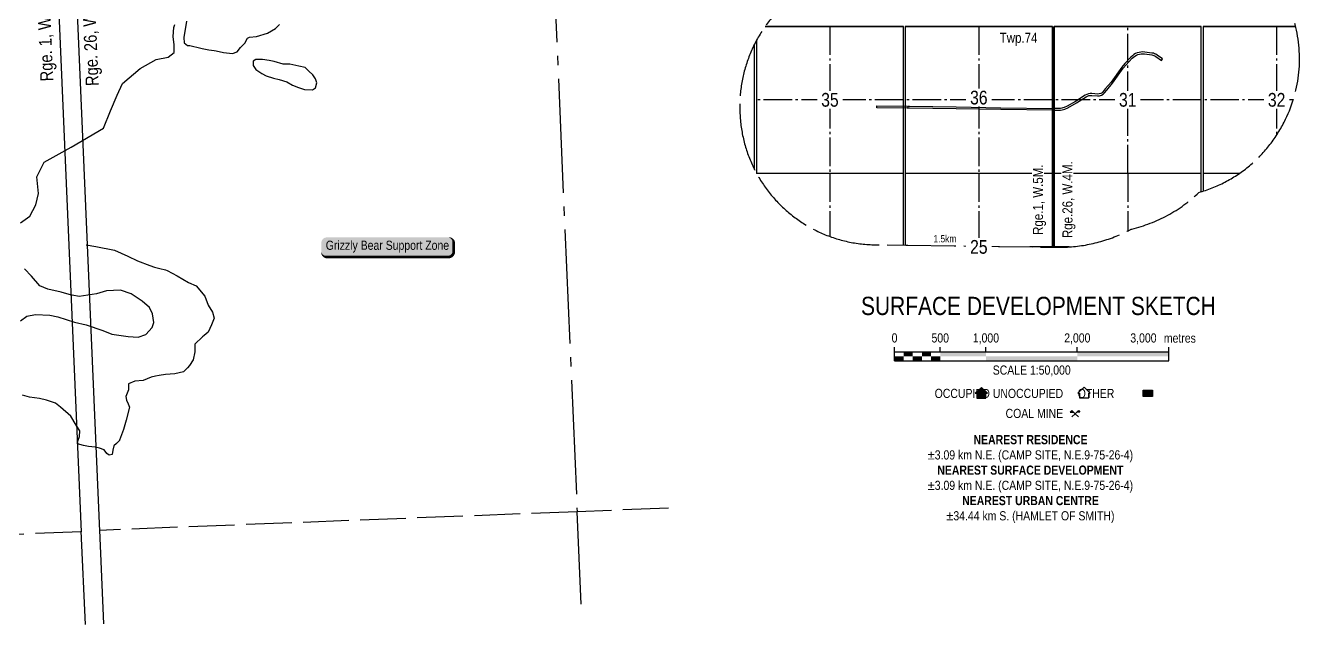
# Model space of a CAD drawing. Extents: x 687013 to 691013, y 6148394 to 6152111.
# Drawn here: x 689545 to 690939, y 6148493 to 6149149 of the extents above; entities that cross this region are included whole.
import ezdxf
from ezdxf.enums import TextEntityAlignment as Align

# ---------------------------------------------------------------- set-up
doc = ezdxf.new("R2010")
doc.units = 0
doc.header["$LTSCALE"] = 5
for name, pattern in [('foc-BUFFER', [16.75, 15, -1.75]), ('foc-QUARTERLINE', [33, 25, -3, 2, -3]), ('foc-UNSURVEYED', [12.5, 10, -2.5])]:
    doc.linetypes.add(name, pattern=pattern)
for name, color, linetype in [('AS-RESIDENCE', 14, 'Continuous'), ('AS-SYMBOL', 7, 'Continuous'), ('AS-WILDLIFE-BLOCK', 131, 'Continuous'), ('AUX-BUFFER', 7, 'foc-BUFFER'), ('CG-NOTES', 7, 'Continuous'), ('D-TXT', 6, 'Continuous'), ('DETAIL-T', 7, 'Continuous'), ('L-2', 7, 'Continuous'), ('L-QSEC', 8, 'foc-QUARTERLINE'), ('L-SEC', 7, 'Continuous'), ('L-SECQ', 8, 'foc-QUARTERLINE'), ('L-USEC', 7, 'foc-UNSURVEYED'), ('P-PROPOSED', 10, 'Continuous'), ('S-7', 6, 'Continuous'), ('WETLAND', 143, 'Continuous')]:
    doc.layers.add(name, color=color, linetype=linetype)
doc.styles.add('100L', font='', dxfattribs={"height": 11})
doc.styles.add('120', font='', dxfattribs={"height": 13})
doc.styles.add('60L', font='', dxfattribs={"height": 7.35})
doc.styles.add('80', font='', dxfattribs={"height": 10})
doc.styles.add('80CG', font='', dxfattribs={"height": 10})
doc.styles.add('80L', font='', dxfattribs={"height": 10})
doc.styles.get('100L').set_extended_font_data('Arial Narrow')
doc.styles.get('120').set_extended_font_data('Arial Narrow')
doc.styles.get('60L').set_extended_font_data('Arial Narrow')
doc.styles.get('80').set_extended_font_data('Arial Narrow')
doc.styles.get('80CG').set_extended_font_data('Arial Narrow')
doc.styles.get('80L').set_extended_font_data('Arial Narrow')

# ---------------------------------------------------------------- blocks, each defined once
blk = doc.blocks.new('*U456')
h = blk.add_hatch(color=255)
edge = h.paths.add_edge_path()
edge.add_line((-66.5, -11.5), (66.5, -11.5))
edge.add_arc((66.5, -5.5), 6, 270, 360)
edge.add_line((72.5, -5.5), (72.5, 4))
edge.add_arc((66.5, 4), 6, 0, 90)
edge.add_line((66.5, 10), (-66.5, 10))
edge.add_arc((-66.5, 4), 6, 90, 180)
edge.add_line((-72.5, 4), (-72.5, -5.5))
edge.add_arc((-66.5, -5.5), 6, 180, 270)
at = {"color": 131, "flags": 128}
blk.add_lwpolyline([(-66.5, -11.5, 3, 3, 0), (66.5, -11.5, 3, 3, 0.414214), (72.5, -5.5, 3, 3, 0), (72.5, 4, 3, 0, 0.414214), (66.5, 10, 0, 0, 0), (-66.5, 10, 0, 0, 0.414214), (-72.5, 4, 0, 0, 0), (-72.5, -5.5, 0, 3, 0.414214)], format="xyseb", close=True, dxfattribs=at)
at = {"color": 131, "style": '80'}
blk.add_attdef('ENTER_TEXT_001', (-36, -5), '', height=10, dxfattribs=at)
blk = doc.blocks.new('*U288')
at = {"color": 0}
for p, q in [((-150, 0), (-150, 15)), ((-100, 10), (-100, 15)), ((-50, 10), (-50, 15)), ((50, 10), (50, 15)), ((150.2, 0), (150.2, 15)), ((-150, 10), (150.2, 10)), ((-150, 0), (150.2, 0))]:
    blk.add_line(p, q, dxfattribs=at)
for points in [[(-150, 5), (-140, 5), (-150, 0), (-140, 0)], [(-140, 10), (-130, 10), (-140, 5), (-130, 5)], [(-130, 5), (-120, 5), (-130, 0), (-120, 0)], [(-120, 10), (-110, 10), (-120, 5), (-110, 5)], [(-110, 5), (-100, 5), (-110, 0), (-100, 0)], [(-100, 10), (-50, 10), (-100, 5), (-50, 5)], [(-50, 5), (50, 5), (-50, 0), (50, 0)], [(50, 10), (150.2, 10), (50, 5), (150.2, 5)]]:
    blk.add_solid(points, dxfattribs=at)
at = {"color": 0, "style": '80'}
blk.add_text('metres', height=10, dxfattribs=at).set_placement((162.2, 20), align=Align.CENTER)
at = {"color": 0, "char_height": 10, "style": '80'}
for s, insert, attachment_point in [('0', (-150, 30.2), 2), ('500', (-100, 30.2), 2), ('1,000', (-50, 30.2), 2), ('2,000', (50, 30.2), 2), ('3,000', (136.7, 30.2), 3), ('SCALE 1:50,000', (0.1, -5), 2)]:
    blk.add_mtext(s, dxfattribs=dict(at, insert=insert, attachment_point=attachment_point))
blk = doc.blocks.new('res_abd')
at = {"color": 14}
blk.add_lwpolyline([(-1.13, -0.57), (-1.13, -1.62), (0.87, -1.62), (0.87, -0.57), (1.22, -0.57), (-0.13, 0.69), (-1.49, -0.57)], close=True, dxfattribs=at)
blk = doc.blocks.new('res_other')
blk.add_hatch(color=14).paths.add_polyline_path([(-1.09, 0.73), (0.91, 0.73), (0.91, -0.69), (-1.09, -0.69)])
at = {"color": 14}
blk.add_lwpolyline([(-1.09, 0.73), (0.91, 0.73), (0.91, -0.69), (-1.09, -0.69)], close=True, dxfattribs=at)
blk = doc.blocks.new('res_occ')
for points in [[(0.1, 0.89), (-1.26, -0.37), (1.46, -0.37)], [(-0.9, -1.43), (1.1, -1.43), (1.1, -0.37), (-0.9, -0.37)]]:
    blk.add_hatch(color=14).paths.add_polyline_path(points)
at = {"color": 14}
for points in [[(0.1, 0.89), (-1.26, -0.37), (1.46, -0.37)], [(-0.9, -1.43), (1.1, -1.43), (1.1, -0.37), (-0.9, -0.37)]]:
    blk.add_lwpolyline(points, close=True, dxfattribs=at)
blk = doc.blocks.new('Mine')
at = {"layer": 'AS-SYMBOL'}
h = blk.add_hatch(color=161, dxfattribs=at)
h.dxf.hatch_style = 1
h.paths.add_polyline_path([(-0.71, 0.71), (-1.06, 0.35), (-0.35, 0.35)])
h = blk.add_hatch(color=161, dxfattribs=at)
h.dxf.hatch_style = 1
h.paths.add_polyline_path([(0.71, 0.71), (0.35, 0.35), (1.06, 0.35)])
at = {"layer": 'AS-SYMBOL', "color": 161}
for p, q in [((-0.71, 0.71), (-1.06, 0.35)), ((-1.06, 0.35), (-0.35, 0.35)), ((-0.71, 0.71), (0, 0)), ((0, 0), (-0.71, -0.71)), ((0, 0), (0.71, 0.71)), ((0, 0), (0.71, -0.71)), ((1.06, 0.35), (0.35, 0.35)), ((0.71, 0.71), (1.06, 0.35))]:
    blk.add_line(p, q, dxfattribs=at)
blk = doc.blocks.new('*U529')
at = {"layer": 'AS-RESIDENCE', "color": 14}
blk.add_lwpolyline([(130, -1.3), (140, -1.3), (140, -8.5), (130, -8.5)], close=True, dxfattribs=at)
at = {"layer": 'AS-RESIDENCE', "xscale": 5, "yscale": 5, "zscale": 5}
for name, p in [('res_occ', (-47.7, -2.9)), ('res_abd', (65.9, -1.7)), ('res_other', (135.5, -5))]:
    blk.add_blockref(name, p, dxfattribs=at)
at = {"layer": 'AS-SYMBOL', "color": 161, "xscale": 5, "yscale": 5, "zscale": 5}
blk.add_blockref('Mine', (55.4, -27.2), dxfattribs=at)
at = {"layer": 'CG-NOTES', "char_height": 12, "style": '80CG'}
for s, insert, width, attachment_point in [('{\\H0.83333x;OCCUPIED^IUNOCCUPIED^I    OTHER}', (0, 0), 324.707, 2), ('\\pi4.91715;{\\H0.83333x;COAL MINE}', (-25.6, -21.9), 71.689, 1)]:
    blk.add_mtext(s, dxfattribs=dict(at, insert=insert, width=width, attachment_point=attachment_point))

msp = doc.modelspace()

# ---------------------------------------------------------------- linework, layer by layer
at = {"layer": 'AUX-BUFFER', "flags": 128}
msp.add_lwpolyline([(690668.409, 6148905.842), (690673.836, 6148905.779, 0.10645714), (690741.906, 6148919.61), (690745.263, 6148921.079, 0.01796757), (690754.973, 6148925.751, 0.13385227), (690828.405, 6148965.75, 0.20704092), (690920.771, 6149040.951), (690921.702, 6149042.743, 0.37163079), (690876.572, 6149233.376), (690870.649, 6149237.665, 0.12561487), (690796.149, 6149267.144), (690788.323, 6149268.142, 0.23731164), (690645.981, 6149217.929), (690639.179, 6149210.853, 0.00605488), (690636.694, 6149208.204), (690614.169, 6149208.467), (690565.793, 6149209.347, 0.00078272), (690565.324, 6149209.355), (690514.103, 6149210.127, 0.00118746), (690513.391, 6149210.136), (690511.953, 6149210.151, 0.00066999), (690511.552, 6149210.154, 0.00066999), (690511.15, 6149210.159), (690477.726, 6149210.504, 0.41421367), (690326.2, 6149062.073), (690326.179, 6149060.076, 0.41421345), (690474.61, 6148908.549), (690507.829, 6148908.206), (690508.633, 6148908.198), (690509.914, 6148908.185), (690560.536, 6148907.422), (690609.17, 6148906.537, 0.00163423), (690610.15, 6148906.522), (690666.4, 6148905.866)], format="xyb", close=True, dxfattribs=at)
at = {"layer": 'L-QSEC', "ltscale": 0.25}
for p, q in [((690424.762, 6149147.512), (690424.762, 6149067.052)), ((690587.694, 6149147.512), (690587.694, 6149067.052)), ((690750.626, 6149067.052), (690750.626, 6149147.512)), ((690913.557, 6149147.512), (690913.557, 6149067.052)), ((690424.762, 6149067.052), (690344.302, 6149067.052)), ((690424.762, 6149067.052), (690424.762, 6148986.592)), ((690505.222, 6149067.052), (690424.762, 6149067.052)), ((690587.694, 6149067.052), (690507.234, 6149067.052)), ((690587.694, 6149067.052), (690587.694, 6148986.592)), ((690668.154, 6149067.052), (690587.694, 6149067.052)), ((690750.626, 6149067.052), (690670.166, 6149067.052)), ((690750.625, 6148986.592), (690750.626, 6149067.052)), ((690831.086, 6149067.052), (690750.626, 6149067.052)), ((690913.557, 6149067.052), (690833.097, 6149067.052)), ((690913.557, 6149067.052), (690913.557, 6149028.554)), ((690931.734, 6149067.052), (690913.557, 6149067.052)), ((690424.762, 6148986.592), (690424.762, 6148917.622)), ((690587.694, 6148986.592), (690587.694, 6148906.927)), ((690750.626, 6148986.592), (690750.626, 6148923.553)), ((690668.154, 6148906.132), (690643.623, 6148906.132)), ((690686.707, 6148906.132), (690670.166, 6148906.132))]:
    msp.add_line(p, q, dxfattribs=at)
at = {"layer": 'L-SEC', "color": 255}
for p, q in [((689556.401, 6150202.683), (689625.424, 6148595.2)), ((689575.784, 6149282.375), (689605.327, 6148594.337)), ((689605.289, 6148595.228), (689609.688, 6148492.957)), ((689625.385, 6148596.093), (689629.785, 6148493.821))]:
    msp.add_line(p, q, dxfattribs=at)
at = {"layer": 'L-SEC'}
for p, q in [((690424.762, 6149147.512), (690353.993, 6149147.512)), ((690353.993, 6149147.512), (690424.762, 6149147.512)), ((690505.222, 6149147.512), (690424.762, 6149147.512)), ((690424.762, 6149147.512), (690505.222, 6149147.512)), ((690505.222, 6149067.052), (690505.222, 6149147.512)), ((690587.694, 6149147.512), (690507.234, 6149147.512)), ((690507.234, 6149147.512), (690507.234, 6149067.052)), ((690507.234, 6149147.512), (690587.694, 6149147.512)), ((690668.154, 6149147.512), (690587.694, 6149147.512)), ((690587.694, 6149147.512), (690668.154, 6149147.512)), ((690668.154, 6149147.512), (690668.154, 6149067.052)), ((690668.154, 6149067.052), (690668.154, 6149147.512)), ((690670.166, 6149147.512), (690670.166, 6149067.052)), ((690750.626, 6149147.512), (690670.166, 6149147.512)), ((690670.166, 6149147.512), (690750.626, 6149147.512)), ((690670.166, 6149067.052), (690670.166, 6149147.512)), ((690831.086, 6149147.512), (690750.626, 6149147.512)), ((690750.626, 6149147.512), (690831.086, 6149147.512)), ((690831.086, 6149067.052), (690831.086, 6149147.512)), ((690833.097, 6149147.512), (690833.097, 6149067.052)), ((690913.557, 6149147.512), (690833.097, 6149147.512)), ((690833.097, 6149147.512), (690913.557, 6149147.512)), ((690934.303, 6149147.512), (690913.557, 6149147.512)), ((690913.557, 6149147.512), (690934.303, 6149147.512)), ((690344.302, 6149131.972), (690344.302, 6149067.052)), ((690342.291, 6149067.052), (690342.291, 6149128.128)), ((690342.29, 6148990.885), (690342.291, 6149067.052)), ((690344.302, 6149067.052), (690344.302, 6148986.592)), ((690505.222, 6148986.592), (690505.222, 6149067.052)), ((690507.234, 6149067.052), (690507.234, 6148986.592)), ((690668.154, 6149067.052), (690668.154, 6148986.592)), ((690668.154, 6148986.592), (690668.154, 6149067.052)), ((690670.166, 6149067.052), (690670.166, 6148986.592)), ((690670.166, 6148986.592), (690670.166, 6149067.052)), ((690831.086, 6148986.592), (690831.086, 6149067.052)), ((690833.097, 6149067.052), (690833.097, 6148986.592)), ((690424.762, 6148986.592), (690344.302, 6148986.592)), ((690505.222, 6148986.592), (690424.762, 6148986.592)), ((690505.222, 6148908.233), (690505.222, 6148986.592)), ((690507.234, 6148986.592), (690507.234, 6148908.212)), ((690587.694, 6148986.592), (690507.234, 6148986.592)), ((690668.154, 6148986.592), (690587.694, 6148986.592)), ((690668.154, 6148986.592), (690668.154, 6148906.132)), ((690668.154, 6148906.132), (690668.154, 6148986.592)), ((690670.166, 6148986.592), (690670.166, 6148906.132)), ((690750.626, 6148986.592), (690670.166, 6148986.592)), ((690670.166, 6148906.132), (690670.166, 6148986.592)), ((690831.086, 6148986.592), (690750.626, 6148986.592)), ((690831.086, 6148966.533), (690831.086, 6148986.592)), ((690833.097, 6148986.592), (690833.097, 6148967.157)), ((690872.773, 6148986.592), (690833.097, 6148986.592)), ((690668.154, 6148906.132), (690668.154, 6148905.845)), ((690668.154, 6148905.845), (690668.154, 6148906.132)), ((690670.166, 6148906.132), (690670.166, 6148905.822)), ((690670.166, 6148905.822), (690670.166, 6148906.132))]:
    msp.add_line(p, q, dxfattribs=at)
at = {"layer": 'L-SECQ', "color": 255}
for p in [(690113.366, 6149419.837), (690152.52, 6148515.136)]:
    msp.add_line(p, (690148.135, 6148616.445), dxfattribs=at)
at = {"layer": 'L-USEC', "color": 255}
for p, q in [((690148.135, 6148616.445), (689625.389, 6148596.005)), ((690248.05, 6148620.351), (690148.135, 6148616.445)), ((690148.135, 6148616.445), (690148.135, 6148616.445)), ((689605.327, 6148594.337), (688803.619, 6148563.209))]:
    msp.add_line(p, q, dxfattribs=at)
at = {"layer": 'P-PROPOSED'}
msp.add_lwpolyline([(690681.767, 6149057.012), (690685.124, 6149058.481), (690694.435, 6149063.722), (690705.249, 6149070.483, -0.16043184), (690711.317, 6149071.972), (690717.625, 6149071.482, 0.25052488), (690725.386, 6149074.887), (690727.632, 6149077.743), (690734.1, 6149085.236), (690745.605, 6149101.777), (690748.795, 6149105.574), (690755.551, 6149112.602, -0.23731164), (690769.093, 6149117.379), (690776.919, 6149116.381, -0.12561487), (690781.513, 6149114.564), (690787.676, 6149110.101), (690788.607, 6149111.893), (690782.684, 6149116.181, 0.12561487), (690777.171, 6149118.363), (690769.346, 6149119.361, 0.23731164), (690754.111, 6149113.987), (690747.309, 6149106.91), (690744.017, 6149102.992), (690732.52, 6149086.462), (690726.09, 6149079.014), (690723.816, 6149076.122, -0.25052488), (690717.779, 6149073.474), (690711.472, 6149073.964, 0.16043184), (690704.19, 6149072.177), (690693.415, 6149065.44), (690684.231, 6149060.27), (690680.966, 6149058.842, -0.10645714), (690675.609, 6149057.753), (690670.166, 6149057.817), (690670.158, 6149055.819), (690675.586, 6149055.756, 0.10645714)], format="xyb", close=True, dxfattribs=at)
at = {"layer": 'WETLAND', "linetype": 'Continuous'}
for points in [[(689539.055, 6148932.663), (689549.347, 6148940.015), (689555.719, 6148952.267), (689558.66, 6148964.52), (689557.06, 6148982.907), (689565.04, 6148999.036), (689594.55, 6149015.226), (689629.993, 6149036.312), (689637.71, 6149055.051), (689644.919, 6149072.344), (689650.8, 6149085.087), (689670.205, 6149101.266), (689687.535, 6149111.376), (689700.721, 6149113.985), (689707.117, 6149119.01), (689707.117, 6149127.69), (689706.836, 6149130.353), (689706.203, 6149136.369), (689706.855, 6149146.28), (689708.008, 6149149.657)], [(689720.677, 6149153.404), (689717.864, 6149135.205), (689718.238, 6149129.574), (689721.852, 6149126.763), (689724.306, 6149126.432), (689736.387, 6149123.611), (689737.912, 6149123.15), (689745.139, 6149121.745), (689750.974, 6149121.015), (689753.169, 6149120.741), (689761.288, 6149118.77), (689771.236, 6149117.931), (689776.054, 6149119.537), (689779.858, 6149124.341), (689779.868, 6149124.354), (689784.686, 6149129.172), (689787.497, 6149134.593), (689789.674, 6149135.716), (689797.333, 6149136.6), (689809.378, 6149140.013), (689818.211, 6149145.032), (689822.427, 6149149.649)], [(689610.796, 6148908.336), (689621.452, 6148906.668), (689641.841, 6148902.59), (689656.583, 6148896.003), (689667.248, 6148890.984), (689680.791, 6148885.934), (689685.755, 6148884.083), (689691.482, 6148882.727), (689697.674, 6148881.26), (689699.517, 6148880.316), (689710.535, 6148874.673), (689722.768, 6148867.145), (689731.374, 6148863.746), (689740.732, 6148852.452), (689744.417, 6148842.513), (689749.354, 6148834.875), (689751.161, 6148828.25), (689748.15, 6148821.023), (689744.536, 6148812.792), (689740.08, 6148809.198), (689738.313, 6148807.774), (689729.681, 6148799.744), (689729.681, 6148791.513), (689727.874, 6148782.479), (689724.06, 6148776.256), (689721.699, 6148773.895), (689717.435, 6148769.631), (689707.799, 6148767.222), (689697.762, 6148766.42), (689690.822, 6148765.41), (689686.721, 6148764.814), (689682.104, 6148763.81), (689673.431, 6148759.845), (689664.036, 6148759.193), (689657.211, 6148756.382), (689657.089, 6148749.717), (689654.4, 6148742.53), (689655.203, 6148738.515), (689656.73, 6148734.647), (689658.185, 6148730.962), (689654.697, 6148716.513), (689651.742, 6148706.492), (689647.502, 6148694.672), (689647.291, 6148694.452), (689644.162, 6148691.203), (689641.335, 6148688.376), (689640.051, 6148683.88), (689639.28, 6148678.869), (689636.068, 6148678.355), (689633.498, 6148680.025), (689630.672, 6148684.137), (689625.661, 6148686.064), (689620.65, 6148687.092), (689613.584, 6148687.863), (689608.188, 6148688.762), (689601.635, 6148690.689), (689601.892, 6148693.644), (689603.563, 6148698.655), (689604.176, 6148704.772), (689599.997, 6148711.214), (689594.176, 6148721.05), (689582.934, 6148730.887), (689577.313, 6148735.103), (689567.476, 6148738.541), (689560.048, 6148740.121), (689549.007, 6148741.928), (689541.178, 6148743.936)], [(689538.97, 6148825.44), (689545.996, 6148830.258), (689555.632, 6148832.265), (689571.29, 6148831.663), (689579.922, 6148829.753), (689598.191, 6148823.834), (689598.278, 6148823.813), (689611.038, 6148820.822), (689629.17, 6148814.566), (689638.943, 6148810.785), (689657.01, 6148808.175), (689667.85, 6148807.573), (689676.282, 6148810.183), (689683.107, 6148818.012), (689685.115, 6148823.633), (689683.709, 6148832.867), (689680.297, 6148839.894), (689672.267, 6148846.961), (689660.222, 6148854.95), (689648.634, 6148858.892), (689633.101, 6148858.141), (689622.08, 6148854.749), (689603.209, 6148851.938), (689595.581, 6148853.204), (689594.928, 6148853.265), (689583.655, 6148856.696), (689568.952, 6148860.127), (689560.13, 6148863.558), (689551.308, 6148874.34), (689543.466, 6148882.182)]]:
    msp.add_lwpolyline(points, dxfattribs=at)
msp.add_lwpolyline([(689849.929, 6149078.584), (689858.762, 6149077.982), (689861.974, 6149080.19), (689863.38, 6149085.811), (689861.774, 6149090.227), (689858.963, 6149094.443), (689854.747, 6149098.659), (689850.732, 6149102.473), (689843.505, 6149104.079), (689833.87, 6149106.086), (689826.643, 6149106.287), (689816.605, 6149109.098), (689811.185, 6149110.101), (689803.958, 6149111.306), (689796.731, 6149111.306), (689793.72, 6149109.298), (689793.72, 6149104.882), (689796.731, 6149100.465), (689803.155, 6149095.848), (689807.973, 6149093.439), (689815.802, 6149091.03), (689822.226, 6149089.223), (689830.457, 6149086.814), (689836.881, 6149083.201), (689843.305, 6149080.792), (689849.929, 6149078.584)], close=True, dxfattribs=at)

# ---------------------------------------------------------------- block references
at = {"layer": 'AS-WILDLIFE-BLOCK', "color": 3}
ref = msp.add_blockref('*U456', (689940.683, 6148906.625), dxfattribs=dict(at, xscale=0.99991162, yscale=0.99991162, zscale=0.99991162))
ref.add_attrib('ENTER_TEXT_001', 'Grizzly Bear Support Zone', (689873.124, 6148903.007), dxfattribs={"layer": '0', "color": 131, "height": 9.99912, "style": '80'})
at = {"layer": 'CG-NOTES', "xscale": 0.99991162, "yscale": 0.99991162, "zscale": 0.99991162}
msp.add_blockref('*U529', (690637.66, 6148750.866), dxfattribs=at)
at = {"layer": 'L-2', "xscale": 0.99991162, "yscale": 0.99991162, "zscale": 0.99991162}
msp.add_blockref('*U288', (690645.459, 6148781.407), dxfattribs=at)

# ---------------------------------------------------------------- texts
at = {"style": '100L'}
msp.add_text('Twp.74', height=10.999, rotation=359.999962, dxfattribs=at).set_placement((690631.188, 6149129.533), align=Align.CENTER)
at = {"insert": (690538.124, 6148919.182), "char_height": 7.9993, "attachment_point": 1, "rotation": 360, "style": '60L'}
msp.add_mtext_dynamic_manual_height_columns('1.5km', width=28.38935, gutter_width=47.496, heights=[0], dxfattribs=at)
at = {"layer": 'CG-NOTES', "insert": (690437.354, 6148700.273), "char_height": 9.99912, "width": 412.36299, "attachment_point": 1, "style": '80CG'}
msp.add_mtext('\\pi144.53619;{\\fArial Narrow|b1|i0|c0|p34;NEAREST RESIDENCE}\\P\\pi94.42807;±3.09 km N.E. (CAMP SITE, N.E.9-75-26-4)\\P\\pi104.92168;{\\fArial Narrow|b1|i0|c0|p34;NEAREST SURFACE DEVELOPMENT}\\P\\pi94.42807;±3.09 km N.E. (CAMP SITE, N.E.9-75-26-4)\\P\\pi132.14302;{\\fArial Narrow|b1|i0|c0|p34;NEAREST URBAN CENTRE}\\P\\pi114.80485;±34.44 km S. (HAMLET OF SMITH)', dxfattribs=at)
at = {"layer": 'D-TXT', "color": 255, "char_height": 13.99873, "attachment_point": 1, "rotation": 92.386724, "style": '80L'}
for s, width, insert in [('Rge. 1, W.5M.', 101.26338, (689560.957, 6149087.107)), ('Rge. 26, W.4M', 105.89462, (689610.654, 6149082.006))]:
    msp.add_mtext_dynamic_manual_height_columns(s, width=width, gutter_width=47.496, heights=[0], dxfattribs=dict(at, insert=insert))
at = {"layer": 'DETAIL-T', "color": 3, "insert": (690456.411, 6148851.634), "char_height": 19.99823, "width": 390.02473, "attachment_point": 1, "style": '80CG'}
msp.add_mtext('\\pi2.39637;SURFACE DEVELOPMENT SKETCH', dxfattribs=at)

# ---------------------------------------------------------------- next in the draw order: texts
at = {"char_height": 10.99903, "attachment_point": 2, "rotation": 89.999962, "style": '100L', "bg_fill": 3, "box_fill_scale": 1.1, "bg_fill_color": 256, "bg_fill_transparency": 0}
for s, insert, width in [('Rge.1, W.5M.', (690646.894, 6148957.871), 77.41588), ('Rge.26, W.4M.', (690679.155, 6148957.871), 84.45848)]:
    msp.add_mtext(s, dxfattribs=dict(at, insert=insert, width=width))
at = {"layer": 'S-7', "char_height": 14.9987, "width": 23.30626, "attachment_point": 5, "style": '120', "bg_fill": 3, "box_fill_scale": 1.15, "bg_fill_color": 256}
for s, insert, bg_fill_transparency in [('35', (690424.762, 6149067.052), 152), ('36', (690587.694, 6149069.502), 157), ('31', (690750.626, 6149067.052), 13369376), ('32', (690913.557, 6149067.052), 13369381), ('25', (690587.694, 6148906.132), 162)]:
    msp.add_mtext(s, dxfattribs=dict(at, insert=insert, bg_fill_transparency=bg_fill_transparency))

# ---------------------------------------------------------------- next in the draw order: linework, layer by layer
at = {"layer": 'P-PROPOSED', "flags": 128}
msp.add_lwpolyline([(690476.158, 6149058.528), (690476.178, 6149060.525), (690509.602, 6149060.18), (690509.546, 6149059.683), (690510.349, 6149059.674), (690510.406, 6149060.172), (690511.843, 6149060.157), (690563.064, 6149059.385), (690611.93, 6149058.496), (690668.157, 6149057.84), (690668.149, 6149055.842), (690611.9, 6149056.498), (690563.031, 6149057.388), (690511.818, 6149058.16), (690510.18, 6149058.177), (690509.376, 6149058.185), (690476.158, 6149058.528), (690476.158, 6149058.528)], close=True, dxfattribs=at)

doc.saveas('drawing.dxf')
